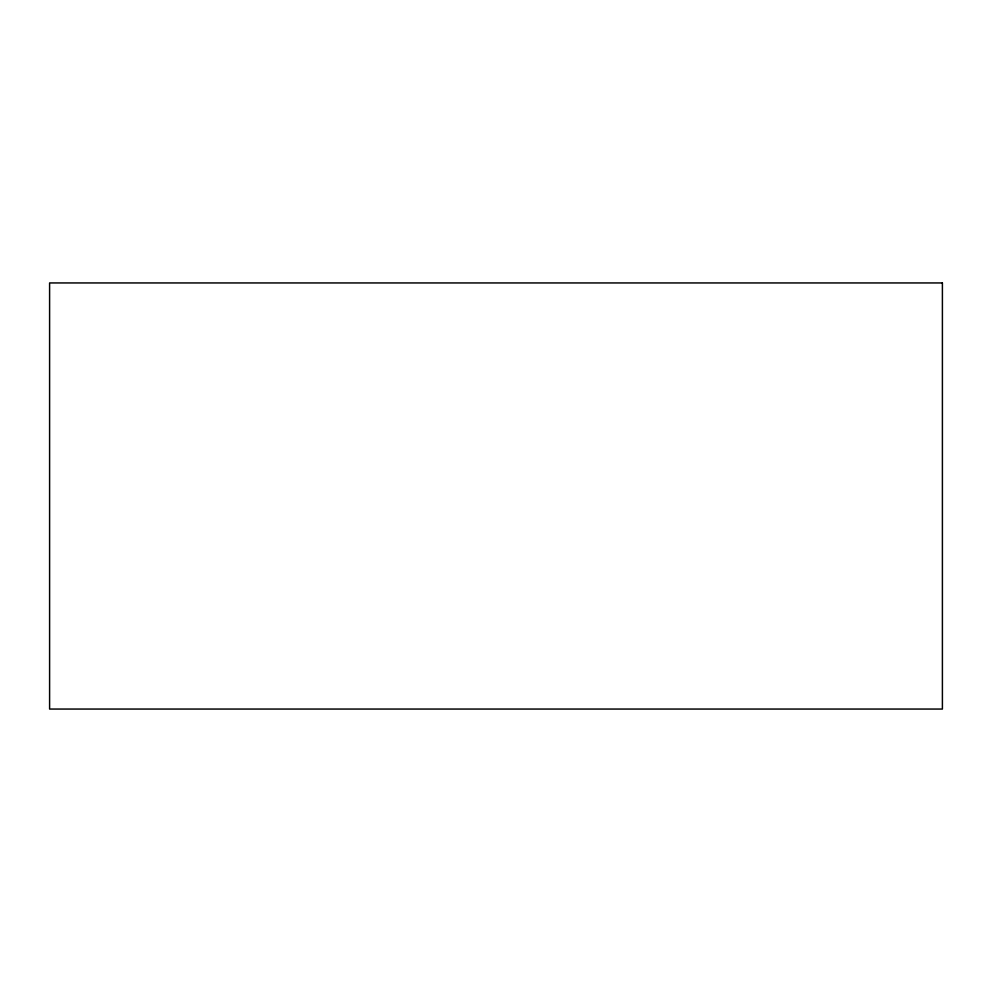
<?xml version="1.0" encoding="UTF-8"?>
<svg xmlns="http://www.w3.org/2000/svg" width="992" height="992" viewBox="0 0 992 992"><rect width="100%" height="100%" fill="white"/><g stroke="black" fill="none" stroke-linecap="round" stroke-linejoin="round"><path stroke-width="1.49" d="M942.4 282.943L49.6 282.943L49.6 709.057L942.4 709.057L942.4 282.943"/></g></svg>
